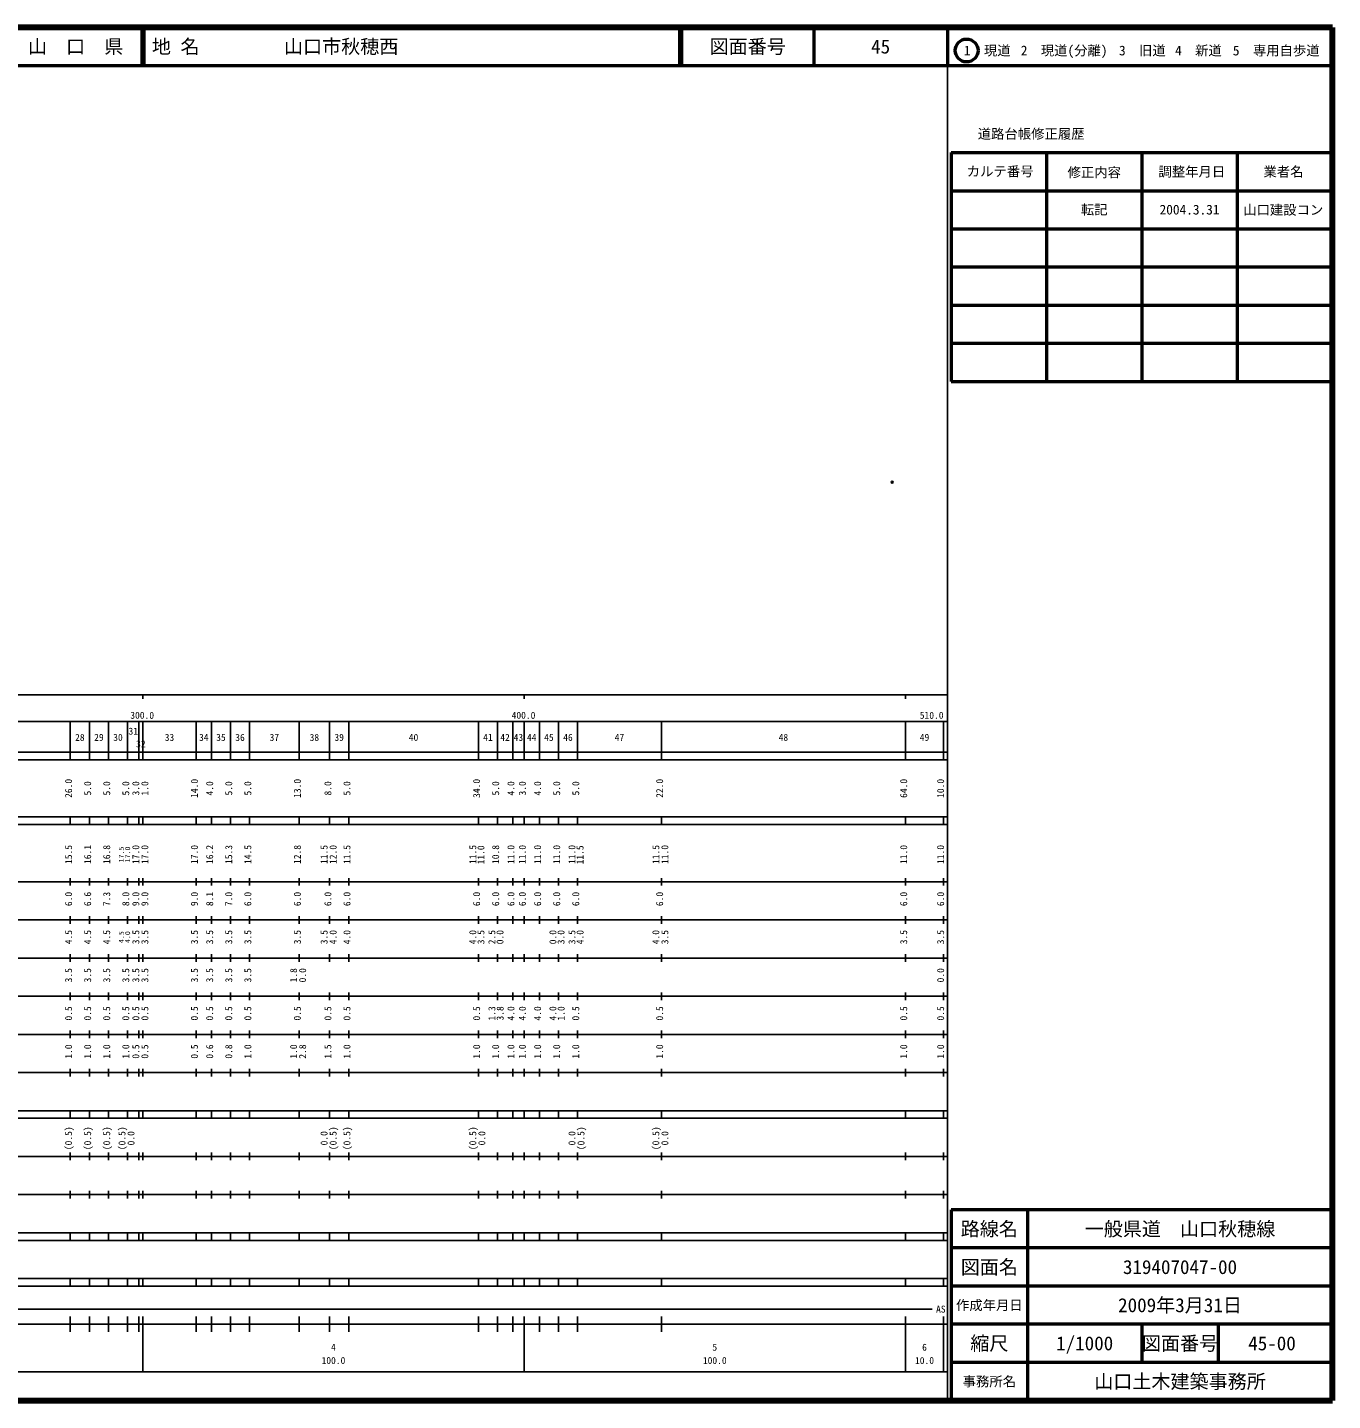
# Model space of a CAD drawing. Units: millimetres on the paper. Extents: x 40 to 680, y 20 to 380.
# Drawn here: x 337.8 to 680, y 20 to 380 of the extents above; entities that cross this region are included whole.
import ezdxf
from ezdxf.enums import TextEntityAlignment as Align

# ---------------------------------------------------------------- set-up
doc = ezdxf.new("R2010")
doc.units = ezdxf.units.MM
doc.header["$PDMODE"] = 32
doc.header["$PDSIZE"] = 0.5
doc.layers.add('M-OTRS', color=6, linetype='Continuous')
doc.layers.add('M-TTL-TXT', color=7, linetype='Continuous')
for name, color, linetype, lineweight in [('M-TTL', 2, 'Continuous', 140), ('M-TTL-BAND', 7, 'Continuous', 25), ('M-TTL-FRAM', 2, 'Continuous', 50), ('M-TTL-LINE', 7, 'Continuous', 50)]:
    doc.layers.add(name, color=color, linetype=linetype, lineweight=lineweight)
doc.styles.add('ＭＳ ゴシック', font='')
doc.styles.get('ＭＳ ゴシック').set_extended_font_data('MS Gothic')

msp = doc.modelspace()

# ---------------------------------------------------------------- linework, layer by layer
at = {"layer": 'M-OTRS'}
msp.add_point((564.538, 260.768), dxfattribs=at)
at = {"layer": 'M-TTL'}
for p, q in [((680, 380), (40, 380)), ((680, 20), (680, 380)), ((40, 20), (680, 20))]:
    msp.add_line(p, q, dxfattribs=at)
at = {"layer": 'M-TTL-BAND'}
for p, q in [((579, 20), (579, 370)), ((40, 205), (579, 205)), ((368, 205), (368, 204)), ((468, 205), (468, 204)), ((568, 205), (568, 204)), ((68, 198), (579, 198)), ((349, 188), (349, 198)), ((354, 188), (354, 198)), ((359, 188), (359, 198)), ((364, 188), (364, 198)), ((367, 188), (367, 198)), ((368, 188), (368, 198)), ((382, 188), (382, 198)), ((386, 188), (386, 198)), ((391, 188), (391, 198)), ((396, 188), (396, 198)), ((409, 188), (409, 198)), ((417, 188), (417, 198)), ((422, 188), (422, 198)), ((456, 188), (456, 198)), ((461, 188), (461, 198)), ((465, 188), (465, 198)), ((468, 188), (468, 198)), ((472, 188), (472, 198)), ((477, 188), (477, 198)), ((482, 188), (482, 198)), ((504, 188), (504, 198)), ((568, 188), (568, 198)), ((578, 188), (578, 198)), ((40, 190), (579, 190)), ((40, 188), (579, 188)), ((40, 173), (579, 173)), ((349, 171), (349, 173)), ((354, 171), (354, 173)), ((359, 171), (359, 173)), ((364, 171), (364, 173)), ((367, 171), (367, 173)), ((368, 171), (368, 173)), ((382, 171), (382, 173)), ((386, 171), (386, 173)), ((391, 171), (391, 173)), ((396, 171), (396, 173)), ((409, 171), (409, 173)), ((417, 171), (417, 173)), ((422, 171), (422, 173)), ((456, 171), (456, 173)), ((461, 171), (461, 173)), ((465, 171), (465, 173)), ((468, 171), (468, 173)), ((472, 171), (472, 173)), ((477, 171), (477, 173)), ((482, 171), (482, 173)), ((504, 171), (504, 173)), ((568, 171), (568, 173)), ((578, 171), (578, 173)), ((40, 171), (579, 171)), ((40, 156), (579, 156)), ((349, 155), (349, 157)), ((354, 155), (354, 157)), ((359, 155), (359, 157)), ((364, 155), (364, 157)), ((367, 155), (367, 157)), ((368, 155), (368, 157)), ((382, 155), (382, 157)), ((386, 155), (386, 157)), ((391, 155), (391, 157)), ((396, 155), (396, 157)), ((409, 155), (409, 157)), ((417, 155), (417, 157)), ((422, 155), (422, 157)), ((456, 155), (456, 157)), ((461, 155), (461, 157)), ((465, 155), (465, 157)), ((468, 155), (468, 157)), ((472, 155), (472, 157)), ((477, 155), (477, 157)), ((482, 155), (482, 157)), ((504, 155), (504, 157)), ((568, 155), (568, 157)), ((578, 155), (578, 157)), ((46, 146), (579, 146)), ((349, 145), (349, 147)), ((354, 145), (354, 147)), ((359, 145), (359, 147)), ((364, 145), (364, 147)), ((367, 145), (367, 147)), ((368, 145), (368, 147)), ((382, 145), (382, 147)), ((386, 145), (386, 147)), ((391, 145), (391, 147)), ((396, 145), (396, 147)), ((409, 145), (409, 147)), ((417, 145), (417, 147)), ((422, 145), (422, 147)), ((456, 145), (456, 147)), ((461, 145), (461, 147)), ((465, 145), (465, 147)), ((468, 145), (468, 147)), ((472, 145), (472, 147)), ((477, 145), (477, 147)), ((482, 145), (482, 147)), ((504, 145), (504, 147)), ((568, 145), (568, 147)), ((578, 145), (578, 147)), ((349, 135), (349, 137)), ((354, 135), (354, 137)), ((359, 135), (359, 137)), ((364, 135), (364, 137)), ((367, 135), (367, 137)), ((368, 135), (368, 137)), ((382, 135), (382, 137)), ((386, 135), (386, 137)), ((391, 135), (391, 137)), ((396, 135), (396, 137)), ((409, 135), (409, 137)), ((417, 135), (417, 137)), ((422, 135), (422, 137)), ((456, 135), (456, 137)), ((461, 135), (461, 137)), ((465, 135), (465, 137)), ((468, 135), (468, 137)), ((472, 135), (472, 137)), ((477, 135), (477, 137)), ((482, 135), (482, 137)), ((504, 135), (504, 137)), ((568, 135), (568, 137)), ((578, 135), (578, 137)), ((52, 136), (579, 136)), ((46, 126), (579, 126)), ((349, 125), (349, 127)), ((354, 125), (354, 127)), ((359, 125), (359, 127)), ((364, 125), (364, 127)), ((367, 125), (367, 127)), ((368, 125), (368, 127)), ((382, 125), (382, 127)), ((386, 125), (386, 127)), ((391, 125), (391, 127)), ((396, 125), (396, 127)), ((409, 125), (409, 127)), ((417, 125), (417, 127)), ((422, 125), (422, 127)), ((456, 125), (456, 127)), ((461, 125), (461, 127)), ((465, 125), (465, 127)), ((468, 125), (468, 127)), ((472, 125), (472, 127)), ((477, 125), (477, 127)), ((482, 125), (482, 127)), ((504, 125), (504, 127)), ((568, 125), (568, 127)), ((578, 125), (578, 127)), ((52, 116), (579, 116)), ((349, 115), (349, 117)), ((354, 115), (354, 117)), ((359, 115), (359, 117)), ((364, 115), (364, 117)), ((367, 115), (367, 117)), ((368, 115), (368, 117)), ((382, 115), (382, 117)), ((386, 115), (386, 117)), ((391, 115), (391, 117)), ((396, 115), (396, 117)), ((409, 115), (409, 117)), ((417, 115), (417, 117)), ((422, 115), (422, 117)), ((456, 115), (456, 117)), ((461, 115), (461, 117)), ((465, 115), (465, 117)), ((468, 115), (468, 117)), ((472, 115), (472, 117)), ((477, 115), (477, 117)), ((482, 115), (482, 117)), ((504, 115), (504, 117)), ((568, 115), (568, 117)), ((578, 115), (578, 117)), ((46, 106), (579, 106)), ((349, 105), (349, 107)), ((354, 105), (354, 107)), ((359, 105), (359, 107)), ((364, 105), (364, 107)), ((367, 105), (367, 107)), ((368, 105), (368, 107)), ((382, 105), (382, 107)), ((386, 105), (386, 107)), ((391, 105), (391, 107)), ((396, 105), (396, 107)), ((409, 105), (409, 107)), ((417, 105), (417, 107)), ((422, 105), (422, 107)), ((456, 105), (456, 107)), ((461, 105), (461, 107)), ((465, 105), (465, 107)), ((468, 105), (468, 107)), ((472, 105), (472, 107)), ((477, 105), (477, 107)), ((482, 105), (482, 107)), ((504, 105), (504, 107)), ((568, 105), (568, 107)), ((578, 105), (578, 107)), ((40, 96), (579, 96)), ((40, 94), (579, 94)), ((349, 94), (349, 96)), ((354, 94), (354, 96)), ((359, 94), (359, 96)), ((364, 94), (364, 96)), ((367, 94), (367, 96)), ((368, 94), (368, 96)), ((382, 94), (382, 96)), ((386, 94), (386, 96)), ((391, 94), (391, 96)), ((396, 94), (396, 96)), ((409, 94), (409, 96)), ((417, 94), (417, 96)), ((422, 94), (422, 96)), ((456, 94), (456, 96)), ((461, 94), (461, 96)), ((465, 94), (465, 96)), ((468, 94), (468, 96)), ((472, 94), (472, 96)), ((477, 94), (477, 96)), ((482, 94), (482, 96)), ((504, 94), (504, 96)), ((568, 94), (568, 96)), ((578, 94), (578, 96)), ((49, 84), (579, 84)), ((349, 83), (349, 85)), ((354, 83), (354, 85)), ((359, 83), (359, 85)), ((364, 83), (364, 85)), ((367, 83), (367, 85)), ((368, 83), (368, 85)), ((382, 83), (382, 85)), ((386, 83), (386, 85)), ((391, 83), (391, 85)), ((396, 83), (396, 85)), ((409, 83), (409, 85)), ((417, 83), (417, 85)), ((422, 83), (422, 85)), ((456, 83), (456, 85)), ((461, 83), (461, 85)), ((465, 83), (465, 85)), ((468, 83), (468, 85)), ((472, 83), (472, 85)), ((477, 83), (477, 85)), ((482, 83), (482, 85)), ((504, 83), (504, 85)), ((568, 83), (568, 85)), ((578, 83), (578, 85)), ((40, 74), (579, 74)), ((349, 73), (349, 75)), ((354, 73), (354, 75)), ((359, 73), (359, 75)), ((364, 73), (364, 75)), ((367, 73), (367, 75)), ((368, 73), (368, 75)), ((382, 73), (382, 75)), ((386, 73), (386, 75)), ((391, 73), (391, 75)), ((396, 73), (396, 75)), ((409, 73), (409, 75)), ((417, 73), (417, 75)), ((422, 73), (422, 75)), ((456, 73), (456, 75)), ((461, 73), (461, 75)), ((465, 73), (465, 75)), ((468, 73), (468, 75)), ((472, 73), (472, 75)), ((477, 73), (477, 75)), ((482, 73), (482, 75)), ((504, 73), (504, 75)), ((568, 73), (568, 75)), ((578, 73), (578, 75)), ((40, 64), (579, 64)), ((40, 62), (579, 62)), ((349, 62), (349, 64)), ((354, 62), (354, 64)), ((359, 62), (359, 64)), ((364, 62), (364, 64)), ((367, 62), (367, 64)), ((368, 62), (368, 64)), ((382, 62), (382, 64)), ((386, 62), (386, 64)), ((391, 62), (391, 64)), ((396, 62), (396, 64)), ((409, 62), (409, 64)), ((417, 62), (417, 64)), ((422, 62), (422, 64)), ((456, 62), (456, 64)), ((461, 62), (461, 64)), ((465, 62), (465, 64)), ((468, 62), (468, 64)), ((472, 62), (472, 64)), ((477, 62), (477, 64)), ((482, 62), (482, 64)), ((504, 62), (504, 64)), ((568, 62), (568, 64)), ((578, 62), (578, 64)), ((40, 52), (579, 52)), ((349, 50), (349, 52)), ((354, 50), (354, 52)), ((359, 50), (359, 52)), ((364, 50), (364, 52)), ((367, 50), (367, 52)), ((368, 50), (368, 52)), ((382, 50), (382, 52)), ((386, 50), (386, 52)), ((391, 50), (391, 52)), ((396, 50), (396, 52)), ((409, 50), (409, 52)), ((417, 50), (417, 52)), ((422, 50), (422, 52)), ((456, 50), (456, 52)), ((461, 50), (461, 52)), ((465, 50), (465, 52)), ((468, 50), (468, 52)), ((472, 50), (472, 52)), ((477, 50), (477, 52)), ((482, 50), (482, 52)), ((504, 50), (504, 52)), ((568, 50), (568, 52)), ((578, 50), (578, 52)), ((40, 50), (579, 50)), ((71, 44), (575, 44)), ((40, 40), (579, 40)), ((349, 38), (349, 42)), ((354, 38), (354, 42)), ((359, 38), (359, 42)), ((364, 38), (364, 42)), ((367, 38), (367, 42)), ((368, 27.5), (368, 42)), ((382, 38), (382, 42)), ((386, 38), (386, 42)), ((391, 38), (391, 42)), ((396, 38), (396, 42)), ((409, 38), (409, 42)), ((417, 38), (417, 42)), ((422, 38), (422, 42)), ((456, 38), (456, 42)), ((461, 38), (461, 42)), ((465, 38), (465, 42)), ((468, 27.5), (468, 42)), ((472, 38), (472, 42)), ((477, 38), (477, 42)), ((482, 38), (482, 42)), ((504, 38), (504, 42)), ((568, 27.5), (568, 42)), ((578, 27.5), (578, 42)), ((68, 27.5), (579, 27.5))]:
    msp.add_line(p, q, dxfattribs=at)
at = {"layer": 'M-TTL-FRAM'}
for p, q in [((580, 347.197), (580, 287.197)), ((580, 347.197), (680, 347.197)), ((580, 287.197), (680, 287.197)), ((680, 70), (580, 70)), ((580, 70), (580, 20))]:
    msp.add_line(p, q, dxfattribs=at)
at = {"layer": 'M-TTL-LINE'}
for p, q in [((367.75, 380), (367.75, 370)), ((368.25, 380), (368.25, 370)), ((508.747, 380), (508.747, 370)), ((509.247, 380), (509.247, 370)), ((543.997, 380), (543.997, 370)), ((579, 380), (579, 370)), ((40, 370), (680, 370)), ((605, 347.197), (605, 287.197)), ((630, 347.197), (630, 287.197)), ((655, 347.197), (655, 287.197)), ((580, 337.197), (680, 337.197)), ((580, 327.197), (680, 327.197)), ((580, 317.197), (680, 317.197)), ((580, 307.197), (680, 307.197)), ((580, 297.197), (680, 297.197)), ((600, 70), (600, 20)), ((680, 60), (580, 60)), ((680, 50), (580, 50)), ((680, 40), (580, 40)), ((630, 40), (630, 30)), ((650, 40), (650, 30)), ((680, 30), (580, 30))]:
    msp.add_line(p, q, dxfattribs=at)
msp.add_circle((584.031, 373.958), 3, dxfattribs=at)

# ---------------------------------------------------------------- texts
at = {"layer": 'M-TTL-BAND', "style": 'ＭＳ ゴシック'}
for s, p in [('300.0', (367.844, 198.195)), ('400.0', (467.844, 198.195)), ('510.0', (574.875, 198.195)), ('28', (351.5, 192.405)), ('29', (356.5, 192.405)), ('30', (361.5, 192.405)), ('31', (365.5, 194.035)), ('33', (375, 192.405)), ('34', (384, 192.405)), ('35', (388.5, 192.405)), ('36', (393.5, 192.405)), ('37', (402.5, 192.405)), ('38', (413, 192.405)), ('39', (419.5, 192.405)), ('40', (439, 192.405)), ('41', (458.5, 192.405)), ('42', (463, 192.405)), ('43', (466.5, 192.405)), ('44', (470, 192.405)), ('45', (474.5, 192.405)), ('46', (479.5, 192.405)), ('47', (493, 192.405)), ('48', (536, 192.405)), ('49', (573, 192.405)), ('32', (367.5, 190.705)), ('AS', (577.277, 42.5)), ('4', (418, 32.523)), ('5', (518, 32.523)), ('6', (573, 32.523)), ('100.0', (418, 29.033)), ('100.0', (518, 29.033)), ('10.0', (573, 29.033))]:
    msp.add_text(s, height=1.833, dxfattribs=at).set_placement(p, align=Align.BOTTOM_CENTER)
for s, p in [('26.0', (350, 180.5)), ('5.0', (355, 180.5)), ('5.0', (360, 180.5)), ('5.0', (365, 180.5)), ('3.0', (367.629, 180.5)), ('1.0', (370, 180.5)), ('14.0', (383, 180.5)), ('4.0', (387, 180.5)), ('5.0', (392, 180.5)), ('5.0', (397, 180.5)), ('13.0', (410, 180.5)), ('8.0', (418, 180.5)), ('5.0', (423, 180.5)), ('34.0', (457, 180.5)), ('5.0', (462, 180.5)), ('4.0', (466, 180.5)), ('3.0', (469, 180.5)), ('4.0', (473, 180.5)), ('5.0', (478, 180.5)), ('5.0', (483, 180.5)), ('22.0', (505, 180.5)), ('64.0', (569, 180.5)), ('10.0', (578.679, 180.5)), ('15.5', (350, 163.174)), ('16.1', (355, 163.174)), ('16.8', (360, 163.174)), ('17.0', (367.629, 163.174)), ('17.0', (370, 163.174)), ('17.0', (383, 163.174)), ('16.2', (387, 163.174)), ('15.3', (392, 163.174)), ('14.5', (397, 163.174)), ('12.8', (410, 163.174)), ('11.5', (417, 163.174)), ('12.0', (419.37, 163.174)), ('11.5', (423, 163.174)), ('11.5', (456, 163.174)), ('11.0', (458.127, 163.062)), ('10.8', (462, 163.174)), ('11.0', (466, 163.174)), ('11.0', (469, 163.174)), ('11.0', (473, 163.174)), ('11.0', (478, 163.174)), ('11.0', (482, 163.174)), ('11.5', (484.127, 163.062)), ('11.5', (504, 163.174)), ('11.0', (506.37, 163.174)), ('11.0', (569, 163.174)), ('11.0', (578.679, 163.174)), ('6.0', (350, 151.5)), ('6.6', (355, 151.5)), ('7.3', (360, 151.5)), ('8.0', (365, 151.5)), ('9.0', (367.629, 151.5)), ('9.0', (370, 151.5)), ('9.0', (383, 151.5)), ('8.1', (387, 151.5)), ('7.0', (392, 151.5)), ('6.0', (397, 151.5)), ('6.0', (410, 151.5)), ('6.0', (418, 151.5)), ('6.0', (423, 151.5)), ('6.0', (457, 151.5)), ('6.0', (462, 151.5)), ('6.0', (466, 151.5)), ('6.0', (469, 151.5)), ('6.0', (473, 151.5)), ('6.0', (478, 151.5)), ('6.0', (483, 151.5)), ('6.0', (505, 151.5)), ('6.0', (569, 151.5)), ('6.0', (578.679, 151.5)), ('4.5', (350, 141.5)), ('4.5', (355, 141.5)), ('4.5', (360, 141.5)), ('3.5', (367.629, 141.5)), ('3.5', (370, 141.5)), ('3.5', (383, 141.5)), ('3.5', (387, 141.5)), ('3.5', (392, 141.5)), ('3.5', (397, 141.5)), ('3.5', (410, 141.5)), ('3.5', (417, 141.5)), ('4.0', (419.37, 141.5)), ('4.0', (423, 141.5)), ('4.0', (456, 141.5)), ('3.5', (458.135, 141.5)), ('2.5', (461, 141.5)), ('0.0', (463.135, 141.5)), ('0.0', (477, 141.5)), ('3.0', (479.13, 141.5)), ('3.5', (482, 141.5)), ('4.0', (484.13, 141.5)), ('4.0', (504, 141.5)), ('3.5', (506.37, 141.5)), ('3.5', (569, 141.5)), ('3.5', (578.679, 141.5)), ('3.5', (350, 131.5)), ('3.5', (355, 131.5)), ('3.5', (360, 131.5)), ('3.5', (365, 131.5)), ('3.5', (367.629, 131.5)), ('3.5', (370, 131.5)), ('3.5', (383, 131.5)), ('3.5', (387, 131.5)), ('3.5', (392, 131.5)), ('3.5', (397, 131.5)), ('1.8', (409, 131.5)), ('0.0', (411.37, 131.5)), ('0.0', (578.679, 131.5)), ('0.5', (350, 121.5)), ('0.5', (355, 121.5)), ('0.5', (360, 121.5)), ('0.5', (365, 121.5)), ('0.5', (367.629, 121.5)), ('0.5', (370, 121.5)), ('0.5', (383, 121.5)), ('0.5', (387, 121.5)), ('0.5', (392, 121.5)), ('0.5', (397, 121.5)), ('0.5', (410, 121.5)), ('0.5', (418, 121.5)), ('0.5', (423, 121.5)), ('0.5', (457, 121.5)), ('1.3', (461, 121.5)), ('3.8', (463.159, 121.5)), ('4.0', (466, 121.5)), ('4.0', (469, 121.5)), ('4.0', (473, 121.5)), ('4.0', (477, 121.5)), ('1.0', (479.159, 121.5)), ('0.5', (483, 121.5)), ('0.5', (505, 121.5)), ('0.5', (569, 121.5)), ('0.5', (578.679, 121.5)), ('1.0', (350, 111.5)), ('1.0', (355, 111.5)), ('1.0', (360, 111.5)), ('1.0', (365, 111.5)), ('0.5', (367.629, 111.5)), ('0.5', (370, 111.5)), ('0.5', (383, 111.5)), ('0.6', (387, 111.5)), ('0.8', (392, 111.5)), ('1.0', (397, 111.5)), ('1.0', (409, 111.5)), ('2.8', (411.37, 111.5)), ('1.5', (418, 111.5)), ('1.0', (423, 111.5)), ('1.0', (457, 111.5)), ('1.0', (462, 111.5)), ('1.0', (466, 111.5)), ('1.0', (469, 111.5)), ('1.0', (473, 111.5)), ('1.0', (478, 111.5)), ('1.0', (483, 111.5)), ('1.0', (505, 111.5)), ('1.0', (569, 111.5)), ('1.0', (578.679, 111.5)), ('(0.5)', (350, 88.764)), ('(0.5)', (355, 88.764)), ('(0.5)', (360, 88.764)), ('(0.5)', (364, 88.764)), ('0.0', (366.37, 88.764)), ('0.0', (417, 88.764)), ('(0.5)', (419.37, 88.764)), ('(0.5)', (423, 88.764)), ('(0.5)', (456, 88.764)), ('0.0', (458.37, 88.764)), ('0.0', (482, 88.764)), ('(0.5)', (484.37, 88.764)), ('(0.5)', (504, 88.764)), ('0.0', (506.37, 88.764))]:
    msp.add_text(s, height=1.833, rotation=90, dxfattribs=at).set_placement(p, align=Align.BOTTOM_CENTER)
at = {"layer": 'M-TTL-BAND', "style": 'ＭＳ ゴシック', "width": 1.1}
for s, p in [('17.5', (363.409, 163.174)), ('17.0', (365.083, 163.174)), ('4.5', (363.409, 141.5)), ('4.0', (365.083, 141.5))]:
    msp.add_text(s, height=1.32, rotation=90, dxfattribs=at).set_placement(p, align=Align.BOTTOM_CENTER)
at = {"layer": 'M-TTL-TXT', "style": 'ＭＳ ゴシック'}
for s, height, p in [('山\u3000口\u3000県', 3.666, (350.375, 375)), ('図面番号', 3.666, (526.622, 375)), ('45', 3.666, (561.497, 375)), ('1\u3000現道', 2.566, (589.448, 373.958)), ('2\u3000現道(分離)', 2.566, (609.619, 373.958)), ('3\u3000旧道', 2.566, (630.121, 373.958)), ('4\u3000新道', 2.566, (644.824, 373.958)), ('5\u3000専用自歩道', 2.566, (665.228, 373.958)), ('道路台帳修正履歴', 2.566, (600.968, 352.113)), ('カルテ番号', 2.566, (592.839, 342.277)), ('修正内容', 2.566, (617.509, 342.023)), ('調整年月日', 2.566, (643.089, 342.197)), ('業者名', 2.566, (667.134, 342.197)), ('転記', 2.566, (617.5, 332.245)), ('2004.3.31', 2.566, (642.5, 332.245)), ('山口建設コン', 2.566, (667.077, 332.189)), ('路線名', 3.666, (590, 65)), ('路線名', 3.666, (590, 65)), ('一般県道\u3000山口秋穂線', 3.666, (640, 65)), ('図面名', 3.666, (590, 55)), ('図面名', 3.666, (590, 55)), ('319407047-00', 3.666, (640, 55)), ('2009年3月31日', 3.666, (640, 45)), ('作成年月日', 2.566, (590, 45)), ('作成年月日', 2.566, (590, 45)), ('縮尺', 3.666, (590, 35)), ('縮尺', 3.666, (590, 35)), ('1/1000', 3.666, (615, 35)), ('図面番号', 3.666, (640, 35)), ('図面番号', 3.666, (640, 35)), ('45-00', 3.666, (664.125, 35)), ('事務所名', 2.566, (590, 25)), ('事務所名', 2.566, (590, 25)), ('山口土木建築事務所', 3.666, (640, 25))]:
    msp.add_text(s, height=height, dxfattribs=at).set_placement(p, align=Align.MIDDLE_CENTER)
for s, p in [('地 名', (370.38, 375)), ('山口市秋穂西', (405.024, 375))]:
    msp.add_text(s, height=3.666, dxfattribs=at).set_placement(p, align=Align.MIDDLE_LEFT)

doc.saveas('drawing.dxf')
